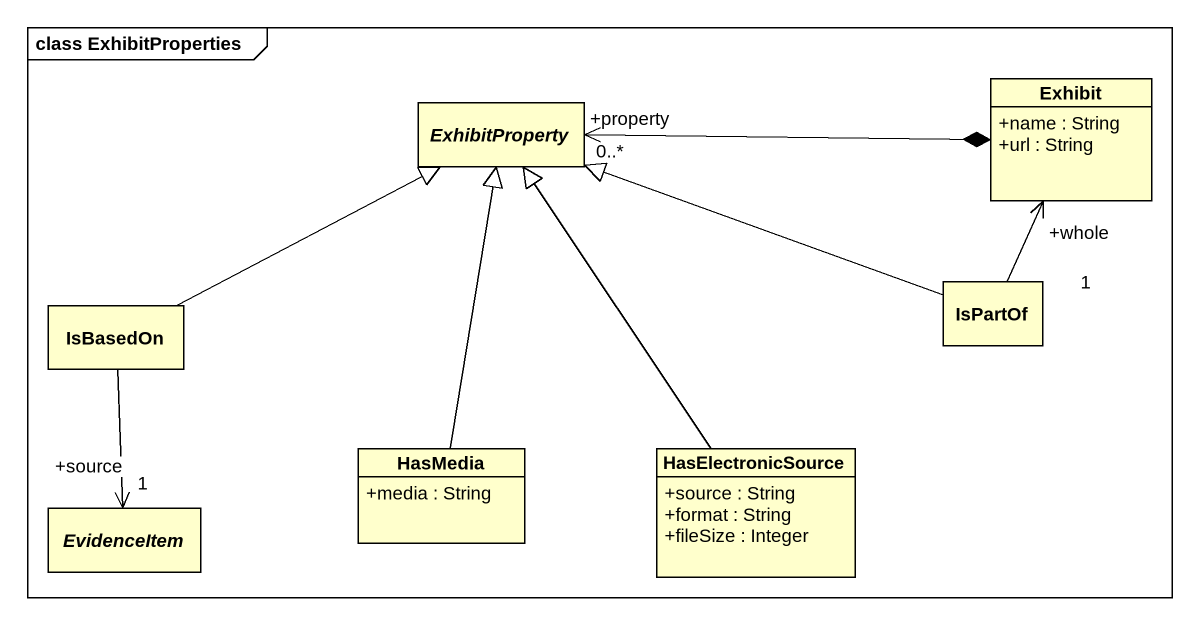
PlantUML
@startuml
mainframe class ExhibitProperties
hide circle
hide empty members
skinparam classAttributeIconSize 0
abstract class ExhibitProperty #FFFFCC
class Exhibit #FFFFCC {
  +name : String
  +url : String
}
class IsBasedOn #FFFFCC
class IsPartOf #FFFFCC
class HasMedia #FFFFCC {
  +media : String
}
class HasElectronicSource {
  +source : String
  +format : String
  +fileSize : Integer
}
abstract class EvidenceItem #FFFFCC
Exhibit *-left-> "+property\n0..*" ExhibitProperty
IsBasedOn -right-|> ExhibitProperty
IsBasedOn --> "+source\n1" EvidenceItem
IsPartOf -left-|> ExhibitProperty
IsPartOf -up-> "+whole\n1" Exhibit
HasMedia -up-|> ExhibitProperty
HasElectronicSource -up-|> ExhibitProperty
@enduml
